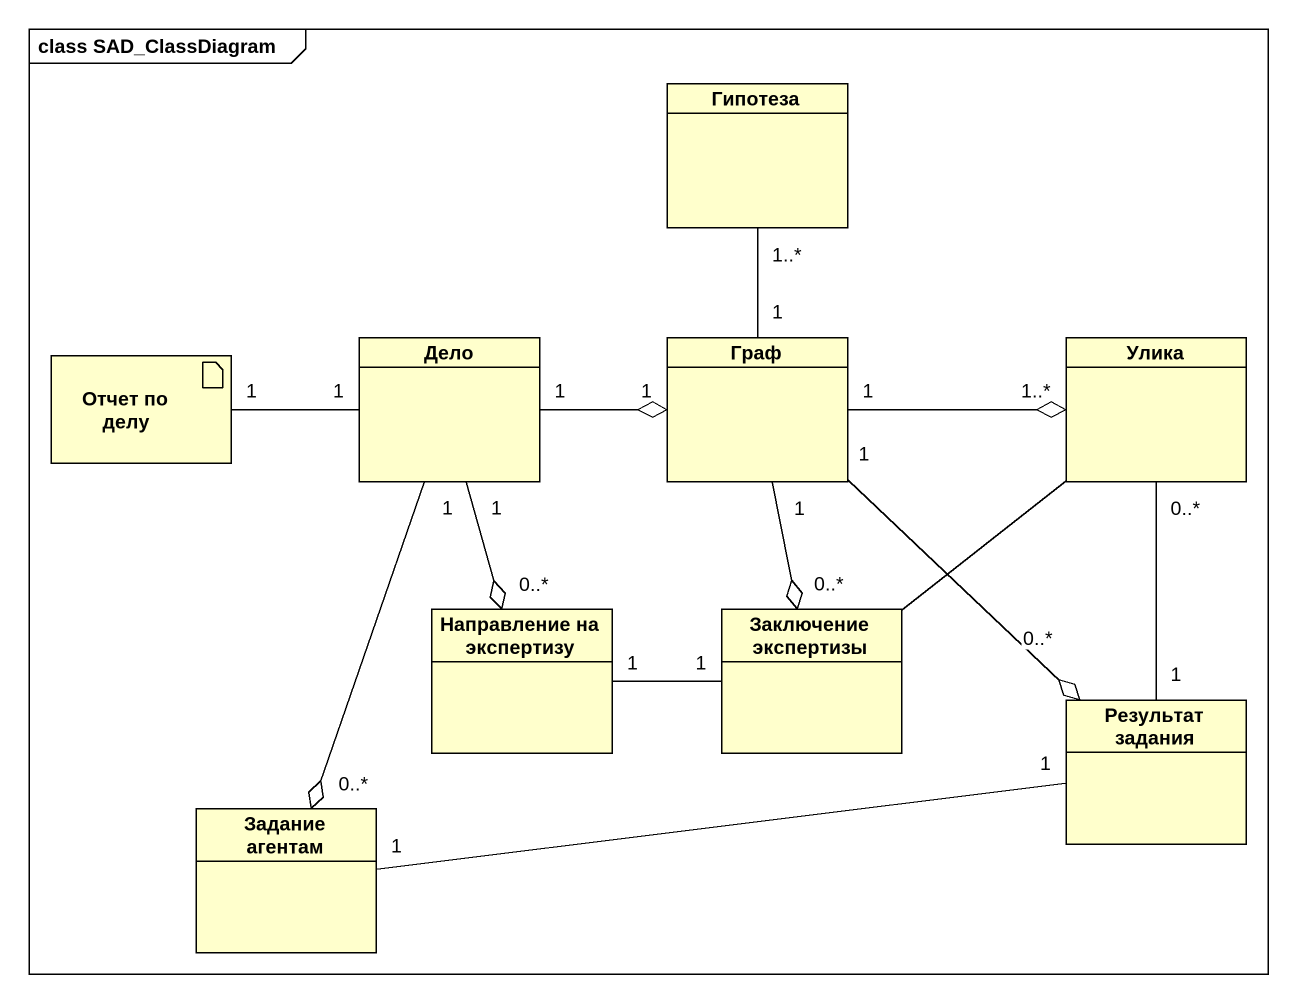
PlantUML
@startuml
mainframe class SAD_ClassDiagram
allowmixing
hide circle
hide empty members
class Гипотеза
artifact "Отчет по делу" as Отчет_по_делу
class Дело
class Граф
class Улика
class "Направление на экспертизу" as Направление_на_экспертизу
class "Заключение экспертизы" as Заключение_экспертизы
class "Результат задания" as Результат_задания
class "Задание агентам" as Задание_агентам
Дело "1" -left- "1" Отчет_по_делу
Дело "1" -right-o "1" Граф
Дело "1" --o "0..*" Направление_на_экспертизу
Дело "1" --o "0..*" Задание_агентам
Граф "1" -up- "1..*" Гипотеза
Граф "1" -right-o "1..*" Улика
Граф "1" --o "0..*" Заключение_экспертизы
Граф "1" --o "0..*" Результат_задания
Направление_на_экспертизу "1" -right- "1" Заключение_экспертизы
Заключение_экспертизы -up- Улика
Результат_задания "1" -up- "0..*" Улика
Задание_агентам "1" -right- "1" Результат_задания
@enduml
